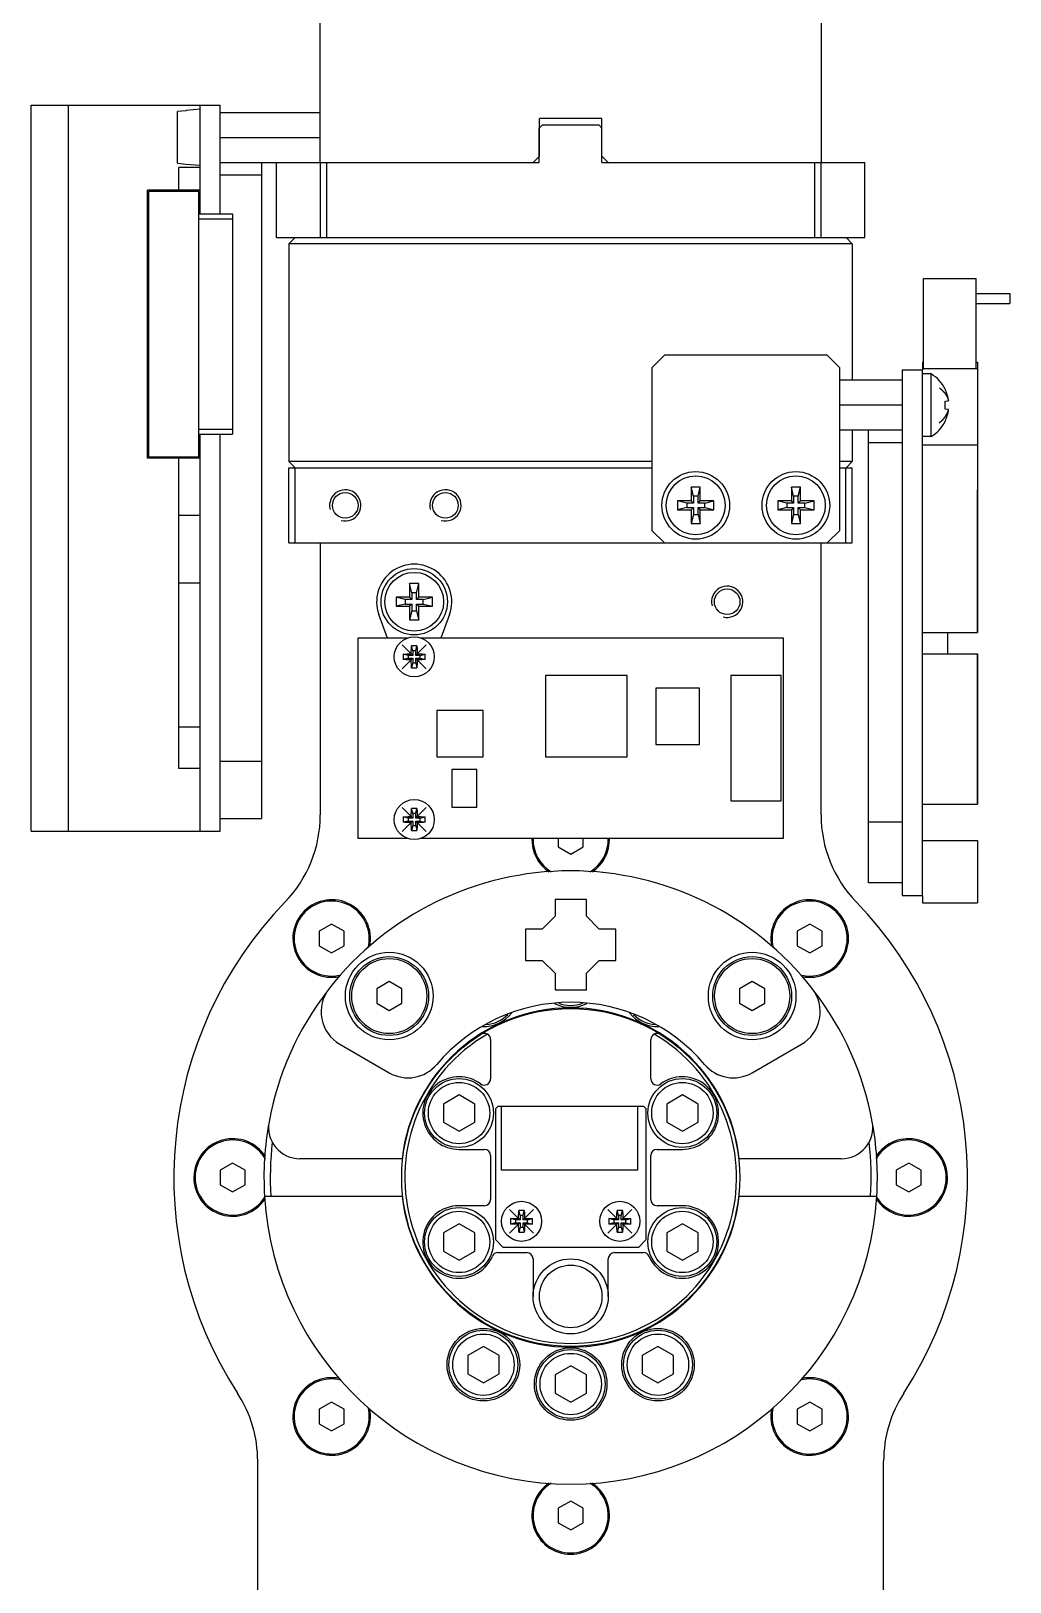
# Model space of a CAD drawing. Header units: millimetres. Extents: x 0 to 594, y 0 to 420.
# Drawn here: x 70.2 to 109.3, y 156.4 to 218.3 of the extents above; entities that cross this region are included whole.
import ezdxf

# ---------------------------------------------------------------- set-up
doc = ezdxf.new("R2010")
doc.units = ezdxf.units.MM
doc.header["$LTSCALE"] = 32.67
doc.layers.get('0').update_dxf_attribs({"linetype": 'CONTINUOUS'})
doc.layers.add('AXIS', color=7, linetype='CONTINUOUS')
doc.layers.add('COSMETIC', color=7, linetype='CONTINUOUS')

msp = doc.modelspace()

# ---------------------------------------------------------------- linework, layer by layer
at = {"color": 7, "linetype": 'CONTINUOUS'}
for p, q in [((81.753, 213.097), (81.753, 231.526)), ((101.753, 231.526), (101.753, 213.097)), ((70.199, 215.389), (71.699, 215.389)), ((70.199, 186.389), (70.199, 215.389)), ((71.699, 186.389), (71.699, 215.389)), ((71.701, 215.389), (77.749, 215.389)), ((76.399, 215.163), (76.049, 215.132)), ((76.049, 213.062), (76.049, 215.132)), ((76.949, 215.222), (76.399, 215.174)), ((76.399, 215.174), (76.399, 215.163)), ((76.949, 211.039), (76.949, 215.389)), ((77.749, 211.039), (77.749, 215.389)), ((77.749, 215.097), (81.749, 215.097)), ((90.623, 214.597), (90.498, 214.472)), ((90.498, 213.097), (90.498, 214.472)), ((93.003, 214.847), (90.503, 214.847)), ((90.503, 213.347), (90.503, 214.847)), ((90.623, 214.597), (92.873, 214.597)), ((92.998, 214.472), (92.873, 214.597)), ((92.998, 213.097), (92.998, 214.472)), ((93.003, 213.347), (93.003, 214.847)), ((77.749, 214.097), (81.749, 214.097)), ((90.253, 213.097), (90.503, 213.347)), ((93.002, 213.097), (93.002, 213.347)), ((93.003, 213.347), (93.253, 213.097)), ((76.049, 213.062), (76.399, 213.031)), ((76.951, 212.889), (76.101, 212.889)), ((76.101, 211.989), (76.101, 212.889)), ((76.399, 213.031), (76.399, 213.02)), ((76.949, 212.972), (76.399, 213.02)), ((77.749, 213.097), (81.748, 213.097)), ((77.749, 212.597), (79.399, 212.597)), ((79.399, 213.097), (79.399, 212.597)), ((79.399, 212.597), (79.399, 189.181)), ((80.001, 210.097), (80.001, 213.097)), ((81.748, 213.097), (81.748, 210.097)), ((81.753, 213.097), (90.498, 213.097)), ((81.998, 213.097), (81.998, 210.097)), ((92.998, 213.097), (103.5, 213.097)), ((101.498, 213.097), (101.498, 210.097)), ((101.748, 213.097), (101.748, 210.097)), ((103.501, 210.097), (103.501, 213.097)), ((76.949, 211.989), (74.849, 211.989)), ((74.849, 201.289), (74.849, 211.989)), ((76.898, 211.939), (74.898, 211.939)), ((74.898, 211.939), (74.898, 201.339)), ((76.898, 201.339), (76.898, 211.939)), ((76.899, 211.039), (78.249, 211.039)), ((76.899, 210.839), (78.249, 210.839)), ((78.249, 211.039), (78.249, 202.239)), ((80.001, 210.097), (101.748, 210.097)), ((80.751, 210.097), (80.501, 209.847)), ((101.75, 210.097), (103.5, 210.097)), ((102.751, 210.097), (103.001, 209.847)), ((103.001, 209.847), (80.501, 209.847)), ((105.849, 208.466), (107.949, 208.466)), ((105.849, 204.866), (105.849, 208.466)), ((107.949, 204.866), (107.949, 208.466)), ((107.949, 207.866), (109.299, 207.866)), ((109.299, 207.866), (109.299, 207.466)), ((107.949, 207.466), (109.299, 207.466)), ((95.498, 205.397), (94.998, 204.897)), ((101.998, 205.397), (95.498, 205.397)), ((102.498, 204.897), (101.998, 205.397)), ((105.801, 205.116), (105.849, 205.116)), ((105.801, 205.116), (105.801, 204.866)), ((107.949, 205.116), (108.001, 205.116)), ((108.001, 205.116), (108.001, 204.866)), ((94.998, 204.897), (94.998, 198.397)), ((102.498, 198.397), (102.498, 204.897)), ((104.998, 204.816), (105.798, 204.816)), ((104.998, 204.816), (104.998, 183.816)), ((105.798, 204.816), (105.798, 183.816)), ((105.799, 204.866), (107.999, 204.866)), ((105.799, 204.866), (105.799, 204.816)), ((106.149, 204.647), (105.799, 204.647)), ((106.149, 202.147), (106.149, 204.647)), ((107.999, 204.866), (107.999, 201.816)), ((104.998, 204.397), (102.498, 204.397)), ((106.707, 204.04), (106.715, 204.044)), ((104.998, 203.397), (102.498, 203.397)), ((106.706, 203.558), (106.846, 203.572)), ((106.846, 203.222), (106.706, 203.236)), ((106.715, 202.75), (106.707, 202.754)), ((76.899, 202.439), (78.249, 202.439)), ((76.899, 202.239), (78.249, 202.239)), ((76.949, 186.389), (76.949, 202.239)), ((77.749, 186.389), (77.749, 202.239)), ((104.998, 202.397), (102.498, 202.397)), ((103.649, 201.897), (103.649, 202.397)), ((106.149, 202.147), (105.799, 202.147)), ((104.998, 201.897), (103.648, 201.897)), ((103.648, 186.736), (103.648, 201.897)), ((105.798, 201.816), (107.998, 201.816)), ((107.998, 201.816), (107.998, 194.316)), ((76.949, 201.289), (74.849, 201.289)), ((74.898, 201.339), (76.898, 201.339)), ((76.101, 188.889), (76.101, 201.289)), ((80.499, 200.897), (94.998, 200.897)), ((80.499, 197.897), (80.499, 200.897)), ((94.998, 201.147), (80.501, 201.147)), ((80.751, 200.897), (80.501, 201.147)), ((80.749, 197.897), (80.749, 200.897)), ((103.001, 201.147), (102.498, 201.147)), ((102.498, 200.897), (102.999, 200.897)), ((102.749, 197.897), (102.749, 200.897)), ((102.751, 200.897), (103.001, 201.147)), ((102.999, 197.897), (102.999, 200.897)), ((103.002, 198.647), (103.002, 200.897)), ((96.567, 199.578), (96.023, 199.578)), ((96.386, 199.488), (96.023, 199.578)), ((96.023, 199.578), (96.023, 199.216)), ((96.93, 200.122), (96.567, 200.122)), ((96.658, 199.759), (96.567, 200.122)), ((96.567, 200.122), (96.567, 199.578)), ((96.658, 199.488), (96.567, 199.578)), ((96.839, 199.759), (96.658, 199.759)), ((96.658, 199.759), (96.658, 199.488)), ((96.839, 199.759), (96.93, 200.122)), ((96.839, 199.488), (96.839, 199.759)), ((96.839, 199.488), (96.93, 199.578)), ((96.93, 199.578), (96.93, 200.122)), ((97.473, 199.578), (96.93, 199.578)), ((97.111, 199.488), (97.473, 199.578)), ((97.473, 199.216), (97.473, 199.578)), ((100.567, 199.578), (100.023, 199.578)), ((100.386, 199.488), (100.023, 199.578)), ((100.023, 199.578), (100.023, 199.216)), ((100.93, 200.122), (100.567, 200.122)), ((100.658, 199.759), (100.567, 200.122)), ((100.567, 200.122), (100.567, 199.578)), ((100.658, 199.488), (100.567, 199.578)), ((100.839, 199.759), (100.658, 199.759)), ((100.658, 199.759), (100.658, 199.488)), ((100.839, 199.759), (100.93, 200.122)), ((100.839, 199.488), (100.839, 199.759)), ((100.839, 199.488), (100.93, 199.578)), ((100.93, 199.578), (100.93, 200.122)), ((101.473, 199.578), (100.93, 199.578)), ((101.111, 199.488), (101.473, 199.578)), ((101.473, 199.216), (101.473, 199.578)), ((108.002, 194.316), (108.002, 200.016)), ((76.952, 198.989), (76.101, 198.989)), ((96.386, 199.306), (96.023, 199.216)), ((96.023, 199.216), (96.567, 199.216)), ((96.658, 199.488), (96.386, 199.488)), ((96.386, 199.488), (96.386, 199.306)), ((96.386, 199.306), (96.658, 199.306)), ((96.658, 199.306), (96.567, 199.216)), ((96.567, 199.216), (96.567, 198.672)), ((96.658, 199.034), (96.567, 198.672)), ((96.658, 199.306), (96.658, 199.034)), ((96.658, 199.034), (96.839, 199.034)), ((97.111, 199.488), (96.839, 199.488)), ((96.839, 199.306), (97.111, 199.306)), ((96.839, 199.306), (96.93, 199.216)), ((96.839, 199.034), (96.839, 199.306)), ((96.839, 199.034), (96.93, 198.672)), ((96.93, 199.216), (97.473, 199.216)), ((96.93, 198.672), (96.93, 199.216)), ((97.111, 199.306), (97.111, 199.488)), ((97.111, 199.306), (97.473, 199.216)), ((100.386, 199.306), (100.023, 199.216)), ((100.023, 199.216), (100.567, 199.216)), ((100.658, 199.488), (100.386, 199.488)), ((100.386, 199.488), (100.386, 199.306)), ((100.386, 199.306), (100.658, 199.306)), ((100.658, 199.306), (100.567, 199.216)), ((100.567, 199.216), (100.567, 198.672)), ((100.658, 199.034), (100.567, 198.672)), ((100.658, 199.306), (100.658, 199.034)), ((100.658, 199.034), (100.839, 199.034)), ((101.111, 199.488), (100.839, 199.488)), ((100.839, 199.306), (101.111, 199.306)), ((100.839, 199.306), (100.93, 199.216)), ((100.839, 199.034), (100.839, 199.306)), ((100.839, 199.034), (100.93, 198.672)), ((100.93, 199.216), (101.473, 199.216)), ((100.93, 198.672), (100.93, 199.216)), ((101.111, 199.306), (101.111, 199.488)), ((101.111, 199.306), (101.473, 199.216)), ((94.998, 198.397), (95.498, 197.897)), ((96.567, 198.672), (96.93, 198.672)), ((100.567, 198.672), (100.93, 198.672)), ((101.998, 197.897), (102.498, 198.397)), ((103.002, 198.297), (103.002, 198.647)), ((80.499, 197.897), (102.999, 197.897)), ((81.753, 197.897), (81.753, 187.029)), ((101.753, 187.029), (101.753, 197.897)), ((76.952, 196.289), (76.101, 196.289)), ((85.685, 196.272), (85.322, 196.272)), ((85.413, 195.909), (85.322, 196.272)), ((85.322, 196.272), (85.322, 195.728)), ((85.594, 195.909), (85.413, 195.909)), ((85.413, 195.909), (85.413, 195.638)), ((85.594, 195.909), (85.685, 196.272)), ((85.594, 195.638), (85.594, 195.909)), ((85.685, 195.728), (85.685, 196.272)), ((85.322, 195.728), (84.778, 195.728)), ((85.141, 195.638), (84.778, 195.728)), ((84.778, 195.728), (84.778, 195.366)), ((85.141, 195.456), (84.778, 195.366)), ((84.778, 195.366), (85.322, 195.366)), ((85.413, 195.638), (85.141, 195.638)), ((85.141, 195.638), (85.141, 195.456)), ((85.141, 195.456), (85.413, 195.456)), ((85.413, 195.638), (85.322, 195.728)), ((85.413, 195.456), (85.322, 195.366)), ((85.322, 195.366), (85.322, 194.822)), ((85.413, 195.184), (85.322, 194.822)), ((85.413, 195.456), (85.413, 195.184)), ((85.413, 195.184), (85.594, 195.184)), ((85.594, 195.638), (85.685, 195.728)), ((85.866, 195.638), (85.594, 195.638)), ((85.594, 195.456), (85.866, 195.456)), ((85.594, 195.456), (85.685, 195.366)), ((85.594, 195.184), (85.594, 195.456)), ((85.594, 195.184), (85.685, 194.822)), ((86.228, 195.728), (85.685, 195.728)), ((85.685, 195.366), (86.228, 195.366)), ((85.685, 194.822), (85.685, 195.366)), ((85.866, 195.638), (86.228, 195.728)), ((85.866, 195.456), (85.866, 195.638)), ((85.866, 195.456), (86.228, 195.366)), ((86.228, 195.366), (86.228, 195.728)), ((84.434, 194.097), (84.093, 195.036)), ((85.322, 194.822), (85.685, 194.822)), ((86.914, 195.036), (86.573, 194.097)), ((85.23, 194.097), (83.254, 194.097)), ((83.254, 194.097), (83.254, 186.097)), ((100.254, 194.097), (85.777, 194.097)), ((100.254, 186.097), (100.254, 194.097)), ((105.798, 194.316), (107.998, 194.316)), ((106.801, 194.316), (106.801, 193.466)), ((85.266, 193.406), (85.068, 193.456)), ((85.444, 193.406), (85.266, 193.406)), ((85.266, 193.406), (85.266, 193.288)), ((85.444, 193.406), (85.385, 193.466)), ((85.444, 193.584), (85.395, 193.782)), ((85.563, 193.584), (85.444, 193.584)), ((85.444, 193.584), (85.444, 193.406)), ((85.563, 193.584), (85.612, 193.782)), ((85.563, 193.406), (85.563, 193.584)), ((85.563, 193.406), (85.622, 193.466)), ((85.741, 193.406), (85.563, 193.406)), ((85.741, 193.406), (85.939, 193.456)), ((85.741, 193.288), (85.741, 193.406)), ((105.798, 193.466), (107.998, 193.466)), ((107.998, 193.466), (107.998, 187.466)), ((108.002, 187.466), (108.002, 193.466)), ((85.266, 193.288), (85.068, 193.238)), ((85.266, 193.288), (85.444, 193.288)), ((85.444, 193.288), (85.385, 193.228)), ((85.444, 193.109), (85.395, 192.912)), ((85.444, 193.288), (85.444, 193.109)), ((85.444, 193.109), (85.563, 193.109)), ((85.563, 193.288), (85.741, 193.288)), ((85.563, 193.288), (85.622, 193.228)), ((85.563, 193.109), (85.563, 193.288)), ((85.563, 193.109), (85.612, 192.912)), ((85.741, 193.288), (85.939, 193.238)), ((94.004, 192.597), (90.754, 192.597)), ((90.754, 192.597), (90.754, 189.347)), ((94.004, 189.347), (94.004, 192.597)), ((96.904, 192.097), (95.154, 192.097)), ((95.154, 192.097), (95.154, 189.847)), ((96.904, 189.847), (96.904, 192.097)), ((100.154, 192.597), (98.154, 192.597)), ((98.154, 192.597), (98.154, 187.597)), ((100.154, 187.597), (100.154, 192.597)), ((88.254, 191.197), (86.404, 191.197)), ((86.404, 191.197), (86.404, 189.347)), ((88.254, 189.347), (88.254, 191.197)), ((76.952, 190.539), (76.101, 190.539)), ((95.154, 189.847), (96.904, 189.847)), ((77.749, 189.181), (79.399, 189.181)), ((79.399, 189.181), (79.399, 186.889)), ((86.404, 189.347), (88.254, 189.347)), ((90.754, 189.347), (94.004, 189.347)), ((76.951, 188.889), (76.101, 188.889)), ((88.004, 188.847), (87.004, 188.847)), ((87.004, 188.847), (87.004, 187.347)), ((88.004, 187.347), (88.004, 188.847)), ((85.444, 187.084), (85.395, 187.282)), ((85.563, 187.084), (85.612, 187.282)), ((87.004, 187.347), (88.004, 187.347)), ((98.154, 187.597), (100.154, 187.597)), ((105.798, 187.466), (107.998, 187.466)), ((105.803, 186.016), (105.803, 187.466)), ((77.749, 186.889), (79.399, 186.889)), ((85.266, 186.906), (85.068, 186.956)), ((85.266, 186.788), (85.068, 186.738)), ((85.444, 186.906), (85.266, 186.906)), ((85.266, 186.906), (85.266, 186.788)), ((85.266, 186.788), (85.444, 186.788)), ((85.444, 186.906), (85.385, 186.966)), ((85.444, 186.788), (85.385, 186.728)), ((85.444, 186.609), (85.395, 186.412)), ((85.563, 187.084), (85.444, 187.084)), ((85.444, 187.084), (85.444, 186.906)), ((85.444, 186.788), (85.444, 186.609)), ((85.444, 186.609), (85.563, 186.609)), ((85.563, 186.906), (85.563, 187.084)), ((85.563, 186.906), (85.622, 186.966)), ((85.741, 186.906), (85.563, 186.906)), ((85.563, 186.788), (85.741, 186.788)), ((85.563, 186.788), (85.622, 186.728)), ((85.563, 186.609), (85.563, 186.788)), ((85.563, 186.609), (85.612, 186.412)), ((85.741, 186.906), (85.939, 186.956)), ((85.741, 186.788), (85.741, 186.906)), ((85.741, 186.788), (85.939, 186.738)), ((104.998, 186.736), (103.648, 186.736)), ((103.649, 184.316), (103.649, 186.736)), ((70.199, 186.389), (71.699, 186.389)), ((71.701, 186.389), (77.749, 186.389)), ((83.254, 186.097), (85.23, 186.097)), ((85.777, 186.097), (100.254, 186.097)), ((91.253, 186.097), (91.253, 185.758)), ((92.253, 185.758), (92.253, 186.097)), ((105.799, 186.016), (107.999, 186.016)), ((107.999, 186.016), (107.999, 183.516)), ((91.253, 185.758), (91.753, 185.47)), ((91.753, 185.47), (92.253, 185.758)), ((104.999, 184.316), (103.649, 184.316)), ((92.379, 183.647), (91.129, 183.647)), ((91.129, 183.647), (91.129, 182.99)), ((92.379, 182.99), (92.379, 183.647)), ((104.998, 183.816), (105.798, 183.816)), ((105.799, 183.816), (105.799, 183.516)), ((105.799, 183.516), (107.999, 183.516)), ((91.129, 182.99), (90.611, 182.472)), ((92.897, 182.472), (92.379, 182.99)), ((82.207, 182.67), (81.707, 182.382)), ((81.707, 182.382), (81.707, 181.804)), ((82.707, 182.382), (82.207, 182.67)), ((82.707, 181.804), (82.707, 182.382)), ((90.611, 182.472), (89.954, 182.472)), ((89.954, 182.472), (89.954, 181.222)), ((93.554, 182.472), (92.897, 182.472)), ((93.554, 181.222), (93.554, 182.472)), ((101.299, 182.67), (100.799, 182.382)), ((100.799, 182.382), (100.799, 181.804)), ((101.799, 182.382), (101.299, 182.67)), ((101.799, 181.804), (101.799, 182.382)), ((81.707, 181.804), (82.207, 181.516)), ((82.207, 181.516), (82.707, 181.804)), ((100.799, 181.804), (101.299, 181.516)), ((101.299, 181.516), (101.799, 181.804)), ((89.954, 181.222), (90.611, 181.222)), ((90.611, 181.222), (91.129, 180.704)), ((92.379, 180.704), (92.897, 181.222)), ((92.897, 181.222), (93.554, 181.222)), ((84.506, 180.372), (84.006, 180.083)), ((85.006, 180.083), (84.506, 180.372)), ((91.129, 180.704), (91.129, 180.047)), ((92.379, 180.047), (92.379, 180.704)), ((99.002, 180.372), (98.502, 180.083)), ((99.502, 180.083), (99.002, 180.372)), ((84.006, 180.083), (84.006, 179.506)), ((85.006, 179.506), (85.006, 180.083)), ((91.129, 180.047), (92.379, 180.047)), ((98.502, 180.083), (98.502, 179.506)), ((99.502, 179.506), (99.502, 180.083)), ((84.006, 179.506), (84.506, 179.217)), ((84.506, 179.217), (85.006, 179.506)), ((98.502, 179.506), (99.002, 179.217)), ((99.002, 179.217), (99.502, 179.506)), ((82.535, 177.869), (84.508, 176.73)), ((88.554, 178.056), (88.554, 176.489)), ((94.954, 176.489), (94.954, 178.056)), ((98.999, 176.73), (100.972, 177.869)), ((87.294, 175.844), (86.669, 175.483)), ((86.669, 175.483), (86.669, 174.761)), ((87.919, 175.483), (87.294, 175.844)), ((87.919, 174.761), (87.919, 175.483)), ((88.763, 175.297), (88.863, 175.397)), ((88.863, 175.397), (94.657, 175.397)), ((94.433, 175.387), (88.972, 175.387)), ((88.972, 175.387), (88.972, 172.847)), ((94.433, 172.847), (94.433, 175.387)), ((94.657, 175.397), (94.757, 175.297)), ((96.214, 175.844), (95.589, 175.483)), ((95.589, 175.483), (95.589, 174.761)), ((96.839, 175.483), (96.214, 175.844)), ((96.839, 174.761), (96.839, 175.483)), ((86.669, 174.761), (87.294, 174.4)), ((87.294, 174.4), (87.919, 174.761)), ((88.763, 170.056), (88.763, 175.297)), ((94.757, 175.297), (94.757, 170.056)), ((95.589, 174.761), (96.214, 174.4)), ((96.214, 174.4), (96.839, 174.761)), ((87.294, 173.672), (88.304, 173.672)), ((95.204, 173.672), (96.214, 173.672)), ((78.253, 173.124), (77.753, 172.836)), ((78.753, 172.836), (78.253, 173.124)), ((85.046, 173.297), (80.937, 173.297)), ((88.554, 173.422), (88.554, 171.672)), ((94.954, 171.672), (94.954, 173.422)), ((98.487, 173.297), (98.462, 173.297)), ((102.57, 173.297), (98.487, 173.297)), ((105.253, 173.124), (104.753, 172.836)), ((105.753, 172.836), (105.253, 173.124)), ((77.753, 172.836), (77.753, 172.258)), ((77.753, 172.258), (78.253, 171.97)), ((78.253, 171.97), (78.753, 172.258)), ((78.753, 172.258), (78.753, 172.836)), ((88.972, 172.847), (94.433, 172.847)), ((104.753, 172.836), (104.753, 172.258)), ((104.753, 172.258), (105.253, 171.97)), ((105.253, 171.97), (105.753, 172.258)), ((105.753, 172.258), (105.753, 172.836)), ((79.527, 171.797), (85.055, 171.797)), ((98.487, 171.797), (98.452, 171.797)), ((98.487, 171.797), (103.981, 171.797)), ((88.304, 171.422), (87.294, 171.422)), ((89.732, 171.034), (89.682, 171.232)), ((89.851, 171.034), (89.732, 171.034)), ((89.732, 171.034), (89.732, 170.856)), ((89.851, 171.034), (89.9, 171.232)), ((89.851, 170.856), (89.851, 171.034)), ((93.657, 171.034), (93.607, 171.232)), ((93.776, 171.034), (93.657, 171.034)), ((93.657, 171.034), (93.657, 170.856)), ((93.776, 171.034), (93.825, 171.232)), ((93.776, 170.856), (93.776, 171.034)), ((96.214, 171.422), (95.204, 171.422)), ((87.294, 170.694), (86.669, 170.333)), ((87.919, 170.333), (87.294, 170.694)), ((89.554, 170.856), (89.356, 170.906)), ((89.554, 170.738), (89.356, 170.688)), ((89.732, 170.856), (89.554, 170.856)), ((89.554, 170.856), (89.554, 170.738)), ((89.554, 170.738), (89.732, 170.738)), ((89.732, 170.856), (89.673, 170.916)), ((89.732, 170.738), (89.673, 170.678)), ((89.732, 170.559), (89.682, 170.362)), ((89.732, 170.738), (89.732, 170.559)), ((89.732, 170.559), (89.851, 170.559)), ((89.851, 170.856), (89.91, 170.916)), ((90.029, 170.856), (89.851, 170.856)), ((89.851, 170.738), (90.029, 170.738)), ((89.851, 170.738), (89.91, 170.678)), ((89.851, 170.559), (89.851, 170.738)), ((89.851, 170.559), (89.9, 170.362)), ((90.029, 170.856), (90.226, 170.906)), ((90.029, 170.738), (90.029, 170.856)), ((90.029, 170.738), (90.226, 170.688)), ((93.479, 170.856), (93.281, 170.906)), ((93.479, 170.738), (93.281, 170.688)), ((93.657, 170.856), (93.479, 170.856)), ((93.479, 170.856), (93.479, 170.738)), ((93.479, 170.738), (93.657, 170.738)), ((93.657, 170.856), (93.598, 170.916)), ((93.657, 170.738), (93.598, 170.678)), ((93.657, 170.559), (93.607, 170.362)), ((93.657, 170.738), (93.657, 170.559)), ((93.657, 170.559), (93.776, 170.559)), ((93.776, 170.856), (93.835, 170.916)), ((93.954, 170.856), (93.776, 170.856)), ((93.776, 170.738), (93.954, 170.738)), ((93.776, 170.738), (93.835, 170.678)), ((93.776, 170.559), (93.776, 170.738)), ((93.776, 170.559), (93.825, 170.362)), ((93.954, 170.856), (94.151, 170.906)), ((93.954, 170.738), (93.954, 170.856)), ((93.954, 170.738), (94.151, 170.688)), ((96.214, 170.694), (95.589, 170.333)), ((96.839, 170.333), (96.214, 170.694)), ((86.669, 170.333), (86.669, 169.611)), ((87.919, 169.611), (87.919, 170.333)), ((89.063, 169.756), (88.763, 170.056)), ((94.757, 170.056), (94.457, 169.756)), ((95.589, 170.333), (95.589, 169.611)), ((96.839, 169.611), (96.839, 170.333)), ((86.669, 169.611), (87.294, 169.25)), ((87.294, 169.25), (87.919, 169.611)), ((88.854, 169.547), (90.004, 169.547)), ((94.457, 169.756), (89.063, 169.756)), ((90.254, 169.297), (90.254, 167.797)), ((93.254, 167.797), (93.254, 169.297)), ((93.504, 169.547), (94.653, 169.547)), ((95.589, 169.611), (96.214, 169.25)), ((96.214, 169.25), (96.839, 169.611)), ((88.267, 165.792), (87.642, 165.431)), ((87.642, 165.431), (87.642, 164.709)), ((88.892, 165.431), (88.267, 165.792)), ((88.892, 164.709), (88.892, 165.431)), ((95.24, 165.792), (94.615, 165.431)), ((94.615, 165.431), (94.615, 164.709)), ((95.865, 165.431), (95.24, 165.792)), ((95.865, 164.709), (95.865, 165.431)), ((91.754, 165.019), (91.129, 164.658)), ((92.379, 164.658), (91.754, 165.019)), ((87.642, 164.709), (88.267, 164.348)), ((88.267, 164.348), (88.892, 164.709)), ((91.129, 164.658), (91.129, 163.936)), ((92.379, 163.936), (92.379, 164.658)), ((94.615, 164.709), (95.24, 164.348)), ((95.24, 164.348), (95.865, 164.709)), ((82.207, 163.578), (81.707, 163.29)), ((82.707, 163.29), (82.207, 163.578)), ((91.129, 163.936), (91.754, 163.575)), ((91.754, 163.575), (92.379, 163.936)), ((101.299, 163.578), (100.799, 163.29)), ((101.799, 163.29), (101.299, 163.578)), ((81.707, 163.29), (81.707, 162.712)), ((82.707, 162.712), (82.707, 163.29)), ((100.799, 163.29), (100.799, 162.712)), ((101.799, 162.712), (101.799, 163.29)), ((81.707, 162.712), (82.207, 162.424)), ((82.207, 162.424), (82.707, 162.712)), ((100.799, 162.712), (101.299, 162.424)), ((101.299, 162.424), (101.799, 162.712)), ((79.253, 150.047), (79.253, 161.212)), ((104.253, 150.047), (104.253, 161.212)), ((91.753, 159.624), (91.253, 159.336)), ((91.253, 159.336), (91.253, 158.758)), ((92.253, 159.336), (91.753, 159.624)), ((92.253, 158.758), (92.253, 159.336)), ((91.253, 158.758), (91.753, 158.47)), ((91.753, 158.47), (92.253, 158.758))]:
    msp.add_line(p, q, dxfattribs=at)
for centre, radius in [((96.748, 199.397), 1.175), ((100.748, 199.397), 1.175), ((85.503, 195.547), 1.325), ((85.503, 195.547), 1.175), ((85.504, 193.347), 0.8), ((85.504, 186.847), 0.8), ((84.506, 179.795), 1.575), ((84.506, 179.795), 1.5), ((99.002, 179.795), 1.575), ((99.002, 179.795), 1.5), ((91.754, 172.547), 6.75), ((87.294, 175.122), 1.375), ((87.294, 175.122), 1.225), ((96.214, 175.122), 1.375), ((96.214, 175.122), 1.225), ((87.294, 169.972), 1.375), ((87.294, 169.972), 1.225), ((89.791, 170.797), 0.8), ((93.716, 170.797), 0.8), ((96.214, 169.972), 1.375), ((96.214, 169.972), 1.225), ((91.754, 167.797), 1.5), ((91.754, 167.797), 1.25), ((88.267, 165.07), 1.375), ((88.267, 165.07), 1.225), ((95.24, 165.07), 1.375), ((95.24, 165.07), 1.225), ((91.754, 164.297), 1.375), ((91.754, 164.297), 1.225)]:
    msp.add_circle(centre, radius, dxfattribs=at)
for centre, radius, start, end in [((105.421, 203.397), 1.446, 26.55697, 59.81147), ((105.406, 203.397), 1.451, 6.90486, 26.29727), ((105.16, 203.397), 1.555, 354.06484, 5.93516), ((105.421, 203.397), 1.446, 300.18853, 333.44303), ((105.406, 203.397), 1.451, 333.70273, 353.09514), ((85.503, 195.547), 1.5, 340.06773, 199.93227), ((87.595, 193.347), 2.529, 177.53476, 182.46524), ((85.503, 191.263), 2.521, 89.99527, 92.46859), ((85.504, 191.256), 2.529, 87.53504, 90.00109), ((83.412, 193.347), 2.529, 357.53406, 2.46594), ((85.504, 195.438), 2.529, 267.53506, 270.00109), ((85.504, 195.431), 2.521, 269.99526, 272.46861), ((85.503, 184.763), 2.521, 89.99527, 92.46859), ((85.504, 184.756), 2.529, 87.53504, 90.00109), ((76.753, 187.029), 5, 316.00698, 360), ((87.595, 186.847), 2.529, 177.53476, 182.46524), ((83.412, 186.847), 2.529, 357.53406, 2.46594), ((106.753, 187.029), 5, 180, 223.99302), ((85.504, 188.938), 2.529, 267.53506, 270.00109), ((85.504, 188.931), 2.521, 269.99526, 272.46861), ((91.753, 186.047), 1.5, 178.05927, 238.78768), ((91.753, 186.047), 1.5, 301.21232, 1.94073), ((91.754, 172.547), 12.25, 38.02093, 141.97907), ((91.753, 172.547), 15.85, 136.00698, 212.93072), ((82.207, 182.093), 1.5, 345.6183, 283.57286), ((101.299, 182.093), 1.5, 256.46016, 194.35397), ((91.753, 172.547), 15.85, 327.06928, 43.99302), ((91.754, 172.547), 12.25, 142.47729, 169.52432), ((83.285, 179.168), 1.5, 141.97907, 240), ((100.222, 179.168), 1.5, 300, 38.02093), ((91.754, 172.547), 12.25, 10.47568, 37.51959), ((91.754, 172.547), 6.775, 6.35573, 173.64427), ((91.754, 172.547), 7, 40.16425, 139.83575), ((88.267, 180.024), 1.375, 274.28602, 315.44486), ((91.754, 180.797), 1.375, 249.59508, 290.40578), ((95.24, 180.024), 1.375, 224.55142, 265.71867), ((91.754, 172.547), 6.625, 120.167, 59.833), ((88.304, 178.056), 0.25, 0, 122.0245), ((95.204, 178.056), 0.25, 57.9984, 180), ((85.258, 178.029), 1.5, 240, 319.83575), ((98.249, 178.029), 1.5, 220.16425, 300), ((87.294, 175.122), 1.45, 53.54895, 270), ((88.304, 176.489), 0.25, 233.54895, 360), ((95.204, 176.489), 0.25, 180, 306.45105), ((96.214, 175.122), 1.45, 270, 126.45105), ((91.753, 172.547), 12.25, 169.52673, 183.51918), ((80.937, 174.547), 1.25, 169.52432, 270), ((102.57, 174.547), 1.25, 270, 10.47568), ((91.753, 172.547), 12.25, 356.48097, 9.55976), ((78.253, 172.547), 1.5, 29.44752, 328.60982), ((91.754, 172.547), 12, 173.2652, 183.58332), ((88.304, 173.422), 0.25, 0, 90), ((95.204, 173.422), 0.25, 90, 180), ((91.754, 172.547), 12, 356.41668, 6.7348), ((105.253, 172.547), 1.5, 211.42975, 150.54477), ((91.754, 172.547), 12.25, 183.5101, 356.4899), ((91.754, 172.547), 6.775, 186.35573, 353.64427), ((88.304, 171.672), 0.25, 270, 360), ((95.204, 171.672), 0.25, 180, 270), ((87.294, 169.972), 1.45, 90, 336.60556), ((89.791, 168.705), 2.529, 87.53441, 92.46559), ((93.716, 168.705), 2.529, 87.53441, 92.46559), ((96.214, 169.972), 1.45, 203.39444, 90), ((91.883, 170.797), 2.529, 177.5354, 180.00109), ((91.875, 170.797), 2.522, 179.99526, 182.46825), ((87.708, 170.797), 2.521, 359.99526, 2.46895), ((87.7, 170.797), 2.528, 357.5347, 0.00109), ((95.808, 170.797), 2.529, 177.5354, 180.00109), ((95.8, 170.797), 2.522, 179.99526, 182.46825), ((91.633, 170.797), 2.521, 359.99526, 2.46895), ((91.625, 170.797), 2.528, 357.5347, 0.00109), ((89.791, 172.888), 2.529, 267.5344, 272.4656), ((93.716, 172.888), 2.529, 267.5344, 272.4656), ((88.854, 169.297), 0.25, 90, 156.60556), ((90.004, 169.297), 0.25, 0, 90), ((93.504, 169.297), 0.25, 90, 180), ((94.653, 169.297), 0.25, 23.39444, 90), ((82.207, 163.001), 1.5, 75.82685, 14.40816), ((101.299, 163.001), 1.5, 165.62078, 104.14055), ((74.253, 161.212), 5, 0, 32.93072), ((109.253, 161.212), 5, 147.06928, 180), ((91.753, 159.047), 1.5, 121.21232, 58.78768)]:
    msp.add_arc(centre, radius, start, end, dxfattribs=at)
at = {"color": 2, "linetype": 'CONTINUOUS'}
for centre in [(82.749, 199.397), (86.749, 199.397), (98.003, 195.547)]:
    msp.add_arc(centre, 0.625, 255, 195, dxfattribs=at)
at = {"color": 7, "linetype": 'CONTINUOUS'}
for points, knots in [([(85.068, 193.456), (85.094, 193.457), (85.199, 193.462), (85.305, 193.465), (85.385, 193.466)], [0, 0, 0, 0, 0.238688, 1, 1, 1, 1]), ([(85.385, 193.466), (85.385, 193.493), (85.387, 193.599), (85.391, 193.704), (85.395, 193.782)], [0, 0, 0, 0, 0.259377, 1, 1, 1, 1]), ([(85.612, 193.782), (85.614, 193.757), (85.618, 193.652), (85.621, 193.546), (85.622, 193.466)], [0, 0, 0, 0, 0.238686, 1, 1, 1, 1]), ([(85.622, 193.466), (85.65, 193.465), (85.755, 193.463), (85.861, 193.46), (85.939, 193.456)], [0, 0, 0, 0, 0.259379, 1, 1, 1, 1]), ([(85.385, 193.228), (85.358, 193.229), (85.252, 193.231), (85.146, 193.234), (85.068, 193.238)], [0, 0, 0, 0, 0.259375, 1, 1, 1, 1]), ([(85.395, 192.912), (85.393, 192.937), (85.389, 193.042), (85.386, 193.148), (85.385, 193.228)], [0, 0, 0, 0, 0.238686, 1, 1, 1, 1]), ([(85.622, 193.228), (85.622, 193.201), (85.62, 193.095), (85.616, 192.99), (85.612, 192.912)], [0, 0, 0, 0, 0.259377, 1, 1, 1, 1]), ([(85.939, 193.238), (85.914, 193.237), (85.808, 193.232), (85.703, 193.229), (85.622, 193.228)], [0, 0, 0, 0, 0.238684, 1, 1, 1, 1]), ([(85.385, 186.966), (85.385, 186.993), (85.387, 187.099), (85.391, 187.204), (85.395, 187.282)], [0, 0, 0, 0, 0.259377, 1, 1, 1, 1]), ([(85.612, 187.282), (85.614, 187.257), (85.618, 187.152), (85.621, 187.046), (85.622, 186.966)], [0, 0, 0, 0, 0.238686, 1, 1, 1, 1]), ([(85.068, 186.956), (85.094, 186.957), (85.199, 186.962), (85.305, 186.965), (85.385, 186.966)], [0, 0, 0, 0, 0.238688, 1, 1, 1, 1]), ([(85.385, 186.728), (85.358, 186.729), (85.252, 186.731), (85.146, 186.734), (85.068, 186.738)], [0, 0, 0, 0, 0.259375, 1, 1, 1, 1]), ([(85.395, 186.412), (85.393, 186.437), (85.389, 186.542), (85.386, 186.648), (85.385, 186.728)], [0, 0, 0, 0, 0.238686, 1, 1, 1, 1]), ([(85.622, 186.728), (85.622, 186.701), (85.62, 186.595), (85.616, 186.49), (85.612, 186.412)], [0, 0, 0, 0, 0.259377, 1, 1, 1, 1]), ([(85.622, 186.966), (85.65, 186.965), (85.755, 186.963), (85.861, 186.96), (85.939, 186.956)], [0, 0, 0, 0, 0.259379, 1, 1, 1, 1]), ([(85.939, 186.738), (85.914, 186.737), (85.808, 186.732), (85.703, 186.729), (85.622, 186.728)], [0, 0, 0, 0, 0.238684, 1, 1, 1, 1]), ([(89.673, 170.916), (89.673, 170.943), (89.675, 171.049), (89.678, 171.154), (89.682, 171.232)], [0, 0, 0, 0, 0.25938, 1, 1, 1, 1]), ([(89.9, 171.232), (89.901, 171.207), (89.906, 171.102), (89.909, 170.996), (89.91, 170.916)], [0, 0, 0, 0, 0.238682, 1, 1, 1, 1]), ([(93.598, 170.916), (93.598, 170.943), (93.6, 171.049), (93.603, 171.154), (93.607, 171.232)], [0, 0, 0, 0, 0.25938, 1, 1, 1, 1]), ([(93.825, 171.232), (93.826, 171.207), (93.831, 171.102), (93.834, 170.996), (93.835, 170.916)], [0, 0, 0, 0, 0.238682, 1, 1, 1, 1]), ([(89.356, 170.906), (89.381, 170.907), (89.487, 170.912), (89.592, 170.915), (89.673, 170.916)], [0, 0, 0, 0, 0.238684, 1, 1, 1, 1]), ([(89.673, 170.678), (89.645, 170.679), (89.54, 170.681), (89.434, 170.684), (89.356, 170.688)], [0, 0, 0, 0, 0.259377, 1, 1, 1, 1]), ([(89.682, 170.362), (89.681, 170.387), (89.676, 170.492), (89.674, 170.598), (89.673, 170.678)], [0, 0, 0, 0, 0.238682, 1, 1, 1, 1]), ([(89.91, 170.678), (89.909, 170.651), (89.908, 170.545), (89.904, 170.44), (89.9, 170.362)], [0, 0, 0, 0, 0.259379, 1, 1, 1, 1]), ([(89.91, 170.916), (89.937, 170.915), (90.043, 170.913), (90.148, 170.91), (90.226, 170.906)], [0, 0, 0, 0, 0.259381, 1, 1, 1, 1]), ([(90.226, 170.688), (90.201, 170.687), (90.096, 170.682), (89.99, 170.679), (89.91, 170.678)], [0, 0, 0, 0, 0.23868, 1, 1, 1, 1]), ([(93.281, 170.906), (93.306, 170.907), (93.412, 170.912), (93.517, 170.915), (93.598, 170.916)], [0, 0, 0, 0, 0.238684, 1, 1, 1, 1]), ([(93.598, 170.678), (93.57, 170.679), (93.465, 170.681), (93.359, 170.684), (93.281, 170.688)], [0, 0, 0, 0, 0.259377, 1, 1, 1, 1]), ([(93.607, 170.362), (93.606, 170.387), (93.601, 170.492), (93.599, 170.598), (93.598, 170.678)], [0, 0, 0, 0, 0.238682, 1, 1, 1, 1]), ([(93.835, 170.678), (93.834, 170.651), (93.833, 170.545), (93.829, 170.44), (93.825, 170.362)], [0, 0, 0, 0, 0.259379, 1, 1, 1, 1]), ([(93.835, 170.916), (93.862, 170.915), (93.968, 170.913), (94.073, 170.91), (94.151, 170.906)], [0, 0, 0, 0, 0.259381, 1, 1, 1, 1]), ([(94.151, 170.688), (94.126, 170.687), (94.021, 170.682), (93.915, 170.679), (93.835, 170.678)], [0, 0, 0, 0, 0.23868, 1, 1, 1, 1])]:
    msp.add_open_spline(points, degree=3, knots=knots, dxfattribs=at)
at = {"layer": 'AXIS', "color": 7, "linetype": 'CONTINUOUS'}
for p, q in [((80.501, 209.847), (80.501, 201.147)), ((103.001, 209.847), (103.001, 204.397)), ((103.001, 202.397), (103.001, 201.147))]:
    msp.add_line(p, q, dxfattribs=at)
for centre, radius in [((96.748, 199.397), 1.35), ((100.748, 199.397), 1.35), ((82.749, 199.397), 0.512), ((86.749, 199.397), 0.512), ((98.003, 195.547), 0.512), ((84.506, 179.795), 1.75), ((99.002, 179.795), 1.75), ((88.267, 165.07), 1.45), ((95.24, 165.07), 1.45), ((91.754, 164.297), 1.45)]:
    msp.add_circle(centre, radius, dxfattribs=at)
for centre, radius, start, end in [((91.753, 186.047), 1.55, 178.10479, 235.95214), ((91.753, 186.047), 1.55, 304.04858, 1.89521), ((82.207, 182.093), 1.55, 348.21961, 281.36345), ((101.299, 182.093), 1.55, 258.6634, 191.76011), ((88.267, 180.024), 1.45, 268.63499, 321.51896), ((91.754, 180.797), 1.45, 243.57567, 296.42474), ((95.24, 180.024), 1.45, 218.47909, 271.36784), ((78.253, 172.547), 1.55, 32.02243, 326.53394), ((105.253, 172.547), 1.55, 213.49798, 147.97254), ((82.207, 163.001), 1.55, 78.34317, 11.72633), ((101.299, 163.001), 1.55, 168.29467, 101.62889), ((91.753, 159.047), 1.55, 124.04786, 55.95142)]:
    msp.add_arc(centre, radius, start, end, dxfattribs=at)
at = {"layer": 'COSMETIC', "color": 7, "linetype": 'CONTINUOUS'}
for p, q in [((85.029, 193.822), (85.385, 193.466)), ((85.979, 193.822), (85.622, 193.466)), ((85.029, 192.872), (85.385, 193.228)), ((85.979, 192.872), (85.622, 193.228)), ((85.029, 187.322), (85.385, 186.966)), ((85.979, 187.322), (85.622, 186.966)), ((85.029, 186.372), (85.385, 186.728)), ((85.979, 186.372), (85.622, 186.728)), ((89.316, 171.272), (89.673, 170.916)), ((90.266, 171.272), (89.91, 170.916)), ((93.241, 171.272), (93.598, 170.916)), ((94.191, 171.272), (93.835, 170.916)), ((89.316, 170.322), (89.673, 170.678)), ((90.266, 170.322), (89.91, 170.678)), ((93.241, 170.322), (93.598, 170.678)), ((94.191, 170.322), (93.835, 170.678))]:
    msp.add_line(p, q, dxfattribs=at)
for points in [[(106.475, 204.097), (106.487, 204.088), (106.503, 204.074), (106.522, 204.058), (106.534, 204.049), (106.542, 204.042), (106.55, 204.035), (106.556, 204.03), (106.561, 204.027), (106.562, 204.025), (106.564, 204.024), (106.565, 204.023), (106.567, 204.021), (106.57, 204.017), (106.575, 204.012), (106.582, 204.006), (106.592, 203.996), (106.604, 203.983), (106.617, 203.97), (106.627, 203.96), (106.634, 203.953), (106.639, 203.948), (106.642, 203.945), (106.644, 203.943), (106.645, 203.942), (106.646, 203.94), (106.648, 203.938), (106.65, 203.936), (106.653, 203.932), (106.657, 203.927), (106.662, 203.92), (106.669, 203.912), (106.675, 203.904), (106.682, 203.896), (106.688, 203.887), (106.695, 203.879), (106.7, 203.873), (106.705, 203.867), (106.708, 203.863), (106.711, 203.86), (106.712, 203.857), (106.714, 203.856), (106.714, 203.855), (106.715, 203.854), (106.716, 203.852), (106.717, 203.85), (106.72, 203.846), (106.722, 203.842), (106.726, 203.836), (106.73, 203.829), (106.736, 203.821), (106.741, 203.812), (106.746, 203.803), (106.752, 203.795), (106.757, 203.786), (106.762, 203.779), (106.765, 203.773), (106.767, 203.77), (106.769, 203.767), (106.77, 203.765), (106.771, 203.764), (106.772, 203.762), (106.773, 203.76), (106.775, 203.756), (106.777, 203.751), (106.781, 203.743), (106.786, 203.732), (106.793, 203.718), (106.799, 203.703), (106.805, 203.692), (106.808, 203.685), (106.811, 203.679), (106.813, 203.676), (106.814, 203.673), (106.814, 203.672), (106.815, 203.67), (106.815, 203.668), (106.816, 203.665), (106.818, 203.661), (106.82, 203.655), (106.822, 203.647), (106.825, 203.638), (106.829, 203.625), (106.836, 203.603), (106.842, 203.584), (106.846, 203.572)], [(106.475, 202.697), (106.487, 202.706), (106.503, 202.72), (106.522, 202.736), (106.534, 202.745), (106.542, 202.752), (106.55, 202.759), (106.556, 202.764), (106.561, 202.767), (106.562, 202.769), (106.564, 202.77), (106.565, 202.771), (106.567, 202.773), (106.57, 202.777), (106.575, 202.782), (106.582, 202.788), (106.592, 202.798), (106.604, 202.811), (106.617, 202.824), (106.627, 202.834), (106.634, 202.841), (106.639, 202.846), (106.642, 202.849), (106.644, 202.851), (106.645, 202.852), (106.646, 202.854), (106.648, 202.855), (106.65, 202.858), (106.653, 202.862), (106.657, 202.867), (106.662, 202.874), (106.669, 202.882), (106.675, 202.89), (106.682, 202.898), (106.688, 202.906), (106.695, 202.915), (106.7, 202.921), (106.705, 202.927), (106.708, 202.931), (106.711, 202.934), (106.712, 202.937), (106.714, 202.938), (106.714, 202.939), (106.715, 202.94), (106.716, 202.942), (106.717, 202.944), (106.72, 202.948), (106.722, 202.952), (106.726, 202.958), (106.73, 202.965), (106.736, 202.973), (106.741, 202.982), (106.746, 202.991), (106.752, 202.999), (106.757, 203.008), (106.762, 203.015), (106.765, 203.021), (106.767, 203.024), (106.769, 203.027), (106.77, 203.029), (106.771, 203.03), (106.772, 203.032), (106.773, 203.034), (106.775, 203.038), (106.777, 203.043), (106.781, 203.051), (106.786, 203.062), (106.793, 203.076), (106.799, 203.091), (106.805, 203.102), (106.808, 203.109), (106.811, 203.115), (106.813, 203.118), (106.814, 203.121), (106.814, 203.122), (106.815, 203.124), (106.815, 203.126), (106.816, 203.129), (106.818, 203.133), (106.82, 203.139), (106.822, 203.147), (106.825, 203.156), (106.829, 203.169), (106.836, 203.191), (106.842, 203.21), (106.846, 203.222)]]:
    msp.add_open_spline(points, degree=3, knots=[0, 0, 0, 0, 0.0625, 0.09375, 0.109375, 0.125, 0.140625, 0.15625, 0.160156, 0.164062, 0.166016, 0.167969, 0.171875, 0.179688, 0.1875, 0.203125, 0.21875, 0.25, 0.28125, 0.296875, 0.3125, 0.320312, 0.328125, 0.332031, 0.333984, 0.335938, 0.339844, 0.34375, 0.351562, 0.359375, 0.375, 0.390625, 0.40625, 0.421875, 0.4375, 0.453125, 0.46875, 0.476562, 0.484375, 0.492188, 0.496094, 0.498047, 0.5, 0.501953, 0.503906, 0.507812, 0.515625, 0.523438, 0.53125, 0.546875, 0.5625, 0.578125, 0.59375, 0.609375, 0.625, 0.640625, 0.648438, 0.65625, 0.660156, 0.664062, 0.666016, 0.667969, 0.671875, 0.679688, 0.6875, 0.703125, 0.71875, 0.75, 0.78125, 0.796875, 0.8125, 0.820312, 0.828125, 0.832031, 0.833984, 0.835938, 0.839844, 0.84375, 0.851562, 0.859375, 0.875, 0.890625, 0.90625, 0.9375, 1, 1, 1, 1], dxfattribs=at)

doc.saveas('drawing.dxf')
